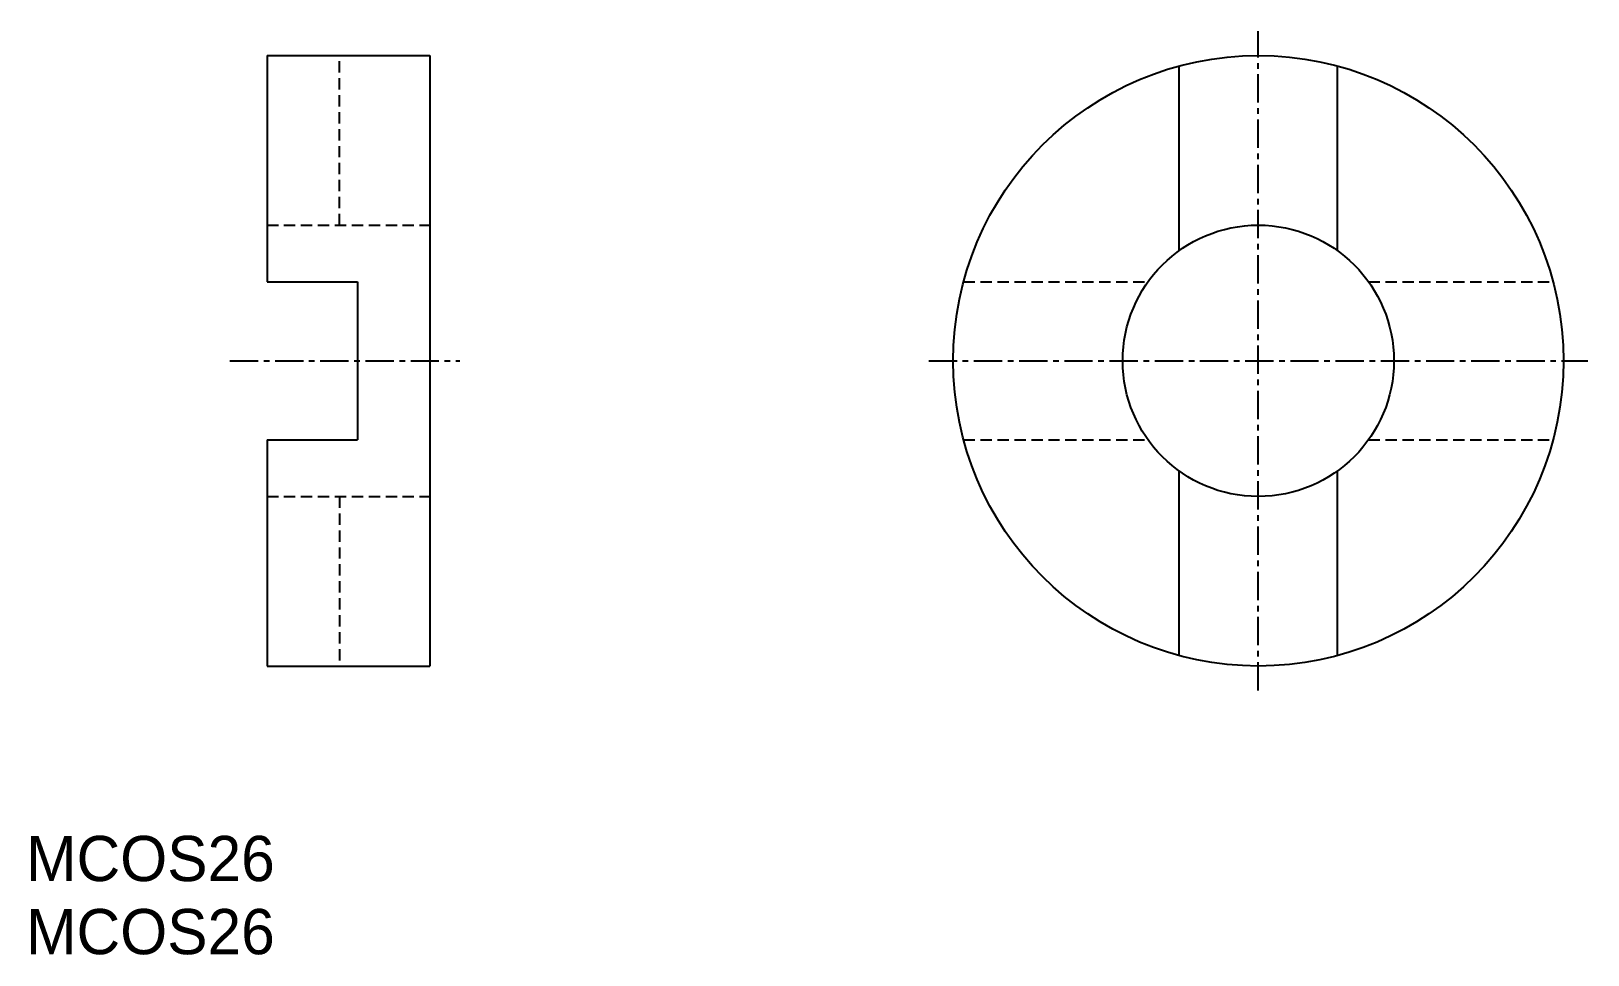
# Model space of a CAD drawing. Extents: x 115 to 183.9, y 85.3 to 126.1.
import ezdxf

# ---------------------------------------------------------------- set-up
doc = ezdxf.new("R2010")
doc.units = 0
doc.linetypes.add('CENTER', pattern=[2, 1.25, -0.25, 0.25, -0.25])
doc.linetypes.add('DASHED', pattern=[0.75, 0.5, -0.25])
doc.layers.get('0').update_dxf_attribs({"linetype": 'CONTINUOUS'})
doc.layers.add('CENTER', color=1, linetype='CENTER')

msp = doc.modelspace()

# ---------------------------------------------------------------- linework, layer by layer
at = {"color": 7, "linetype": 'CONTINUOUS'}
for p, q in [((125.468, 125.069), (125.468, 115.069)), ((125.468, 125.069), (132.668, 125.069)), ((132.668, 125.069), (132.668, 98.069)), ((165.823, 116.442), (165.823, 124.607)), ((172.823, 116.442), (172.823, 124.607)), ((125.468, 115.069), (129.468, 115.069)), ((129.468, 115.069), (129.468, 108.069)), ((125.468, 108.069), (125.468, 98.069)), ((125.468, 108.069), (129.468, 108.069)), ((165.823, 98.53), (165.823, 106.695)), ((172.823, 98.53), (172.823, 106.695)), ((125.468, 98.069), (132.668, 98.069))]:
    msp.add_line(p, q, dxfattribs=at)
at = {"color": 3, "linetype": 'DASHED'}
for p, q in [((128.668, 117.569), (128.668, 125.069)), ((125.468, 117.569), (132.668, 117.569)), ((156.285, 115.069), (164.45, 115.069)), ((174.197, 115.069), (182.362, 115.069)), ((156.285, 108.069), (164.45, 108.069)), ((174.197, 108.069), (182.362, 108.069)), ((125.468, 105.569), (132.668, 105.569)), ((128.668, 105.569), (128.668, 98.069))]:
    msp.add_line(p, q, dxfattribs=at)
at = {"color": 7, "linetype": 'CONTINUOUS'}
for radius in [13.5, 6]:
    msp.add_circle((169.323, 111.569), radius, dxfattribs=at)
at = {"layer": 'CENTER', "color": 1, "linetype": 'CENTER'}
for p, q in [((169.323, 96.989), (169.323, 126.149)), ((123.824, 111.569), (133.996, 111.569)), ((154.743, 111.569), (183.903, 111.569))]:
    msp.add_line(p, q, dxfattribs=at)

# ---------------------------------------------------------------- texts
at = {"color": 7, "linetype": 'CONTINUOUS'}
for p in [(114.812, 88.558), (114.812, 85.325)]:
    msp.add_text('MCOS26', height=2, dxfattribs=at).set_placement(p)

doc.saveas('drawing.dxf')
